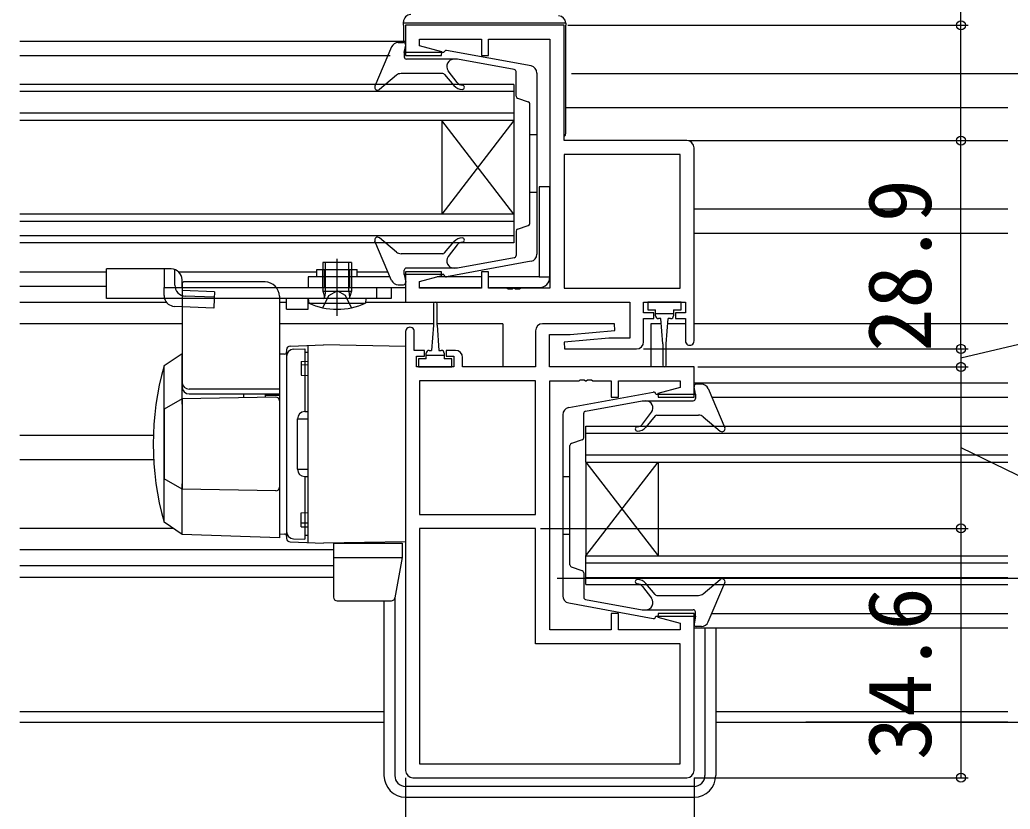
# Model space of a CAD drawing. Units: millimetres, scale not verified. Extents: x -525 to 525, y -783 to 779.
# Drawn here: x -148.5 to -11.2, y -491.8 to -382.2 of the extents above; entities that cross this region are included whole.
import ezdxf
from ezdxf.enums import TextEntityAlignment as Align

# ---------------------------------------------------------------- set-up
doc = ezdxf.new("R2010")
doc.units = ezdxf.units.MM
doc.header["$LTSCALE"] = 4
for name, color, linetype in [('0-2_YKK_11', 7, 'Continuous'), ('0-3_YKK_12', 2, 'Continuous'), ('0-4_YKK_13', 4, 'Continuous'), ('0-6_YKK_D', 6, 'Continuous')]:
    doc.layers.add(name, color=color, linetype=linetype)
doc.styles.add('ＭＳ ゴシック', font='')
doc.styles.get('ＭＳ ゴシック').set_extended_font_data('MS Gothic')

msp = doc.modelspace()

# ---------------------------------------------------------------- linework, layer by layer
at = {"layer": '0-2_YKK_11'}
for p, q in [((-55, -426.8), (-55, -400)), ((-95, -425.5), (-95, -486.4)), ((-94, -487.4), (-56, -487.4))]:
    msp.add_line(p, q, dxfattribs=at)
for points in [[(-56, -399), (-73, -399), (-73, -383), (-95, -383), (-95, -387.2), (-90.039, -387.2), (-89.971, -386.678), (-93.07, -385.847), (-93.07, -384.93), (-84.5, -384.93), (-84.5, -387.2), (-83.5, -387.2), (-83.5, -384.93), (-75, -384.93)], [(-75, -384.93), (-75, -419.47), (-79.042, -419.47), (-79.225, -419.59), (-79.775, -419.59), (-79.958, -419.47), (-80.042, -419.47), (-80.225, -419.59), (-80.775, -419.59), (-80.958, -419.47), (-83.5, -419.47), (-83.5, -417.2), (-84.5, -417.2), (-84.5, -419.47), (-93.07, -419.47), (-93.07, -418.553), (-89.971, -417.722), (-90.039, -417.2), (-95, -417.2), (-95, -421.4), (-63.93, -421.4), (-63.93, -426.4), (-66.807, -426.4), (-73.02, -426.944), (-72.978, -427.9), (-63, -427.9)], [(-62, -426.9), (-62, -423.7), (-60.6, -423.7), (-60.6, -422.9), (-62, -422.9), (-62, -421.4), (-56.2, -421.4), (-56.2, -422.9), (-57.6, -422.9), (-57.6, -423.7), (-56.2, -423.7), (-56.2, -426.8)], [(-88.1, -428.1), (-89.4, -428.1), (-89.4, -428.9), (-88.3, -428.9), (-88.3, -430.4), (-93.5, -430.4), (-93.5, -428.9), (-92.4, -428.9), (-92.4, -428.1), (-93.8, -428.1), (-93.8, -425.5)], [(-77, -425.4), (-77, -430.4), (-87.1, -430.4), (-87.1, -429.1)], [(-55, -486.4), (-55, -464.6), (-59.961, -464.6), (-60.029, -465.122), (-56.93, -465.953), (-56.93, -466.87), (-65.5, -466.87), (-65.5, -464.6), (-66.5, -464.6), (-66.5, -466.87), (-75, -466.87), (-75, -432.33), (-70.958, -432.33), (-70.775, -432.21), (-70.225, -432.21), (-70.042, -432.33), (-69.958, -432.33), (-69.775, -432.21), (-69.225, -432.21), (-69.042, -432.33), (-66.5, -432.33), (-66.5, -434.6), (-65.5, -434.6), (-65.5, -432.33), (-56.93, -432.33), (-56.93, -433.247), (-60.029, -434.078), (-59.961, -434.6), (-55, -434.6), (-55, -430.4), (-75.07, -430.4), (-75.07, -425.9), (-72.193, -425.9), (-65.98, -425.356), (-66.022, -424.4), (-76, -424.4)]]:
    msp.add_lwpolyline(points, dxfattribs=at)
for points in [[(-73, -400.93), (-73, -419.47), (-56.93, -419.47), (-56.93, -400.93)], [(-93.07, -432.33), (-93.07, -450.87), (-77, -450.87), (-77, -432.33)], [(-93.07, -485.47), (-56.93, -485.47), (-56.93, -468.8), (-77, -468.8), (-77, -452.8), (-93.07, -452.8)]]:
    msp.add_lwpolyline(points, close=True, dxfattribs=at)
for centre, radius, start, end in [((-56, -400), 1, 0.00001, 89.99999), ((-94.4, -425.5), 0.6, 359.99999, 180.00001), ((-76, -425.4), 1, 90.00001, 179.99999), ((-63, -426.9), 1, 270.00001, 359.99999), ((-55.6, -426.8), 0.6, 179.99999, 0.00001), ((-88.1, -429.1), 1, 0.00001, 89.99999), ((-94, -486.4), 1, 180.00001, 269.99999), ((-56, -486.4), 1, 270.00001, 359.99999)]:
    msp.add_arc(centre, radius, start, end, dxfattribs=at)
at = {"layer": '0-3_YKK_12'}
for p, q in [((-148.5, -385.2), (-95, -385.2)), ((-148.5, -387.2), (-97.158, -387.2)), ((-80, -391.2), (-148.5, -391.2)), ((-80, -391.2), (-80, -396.2)), ((-80, -392.2), (-148.5, -392.2)), ((-80, -395.2), (-148.5, -395.2)), ((-72.8, -394.4), (-11.5, -394.4)), ((-80, -396.2), (-148.5, -396.2)), ((-90, -396.2), (-90, -409.2)), ((-80, -396.2), (-90, -409.2)), ((-80, -409.2), (-90, -396.2)), ((-80, -396.2), (-80, -409.2)), ((-11.5, -399.021), (-55.796, -399.021)), ((-80, -409.2), (-148.5, -409.2)), ((-80, -409.2), (-80, -413.2)), ((-11.5, -408.5), (-55, -408.5)), ((-80, -410.2), (-148.5, -410.2)), ((-11.5, -411.9), (-55, -411.9)), ((-80, -412.2), (-148.5, -412.2)), ((-80, -413.2), (-148.5, -413.2)), ((-148.5, -417.2), (-136.5, -417.2)), ((-126.481, -417.2), (-107.3, -417.2)), ((-101.7, -417.2), (-97.452, -417.2)), ((-148.5, -419.2), (-136.5, -419.2)), ((-148.5, -421.4), (-128.197, -421.4)), ((-112.5, -421.4), (-111.5, -421.4)), ((-100.544, -421.4), (-94.5, -421.4)), ((-126, -424.4), (-148.5, -424.4)), ((-91.15, -424.4), (-112.5, -424.4)), ((-81.5, -424.4), (-90.65, -424.4)), ((-81.5, -424.4), (-81.5, -430.4)), ((-59.55, -424.4), (-61, -424.4)), ((-61, -424.4), (-61, -430.4)), ((-56.2, -424.4), (-58.65, -424.4)), ((-11.5, -424.4), (-55, -424.4)), ((-44.55, -424.4), (-46, -424.4)), ((-41.2, -424.4), (-43.65, -424.4)), ((-55, -432.6), (-11.5, -432.6)), ((-52.544, -434.6), (-11.5, -434.6)), ((-70, -443.6), (-70, -438.6)), ((-70, -438.6), (-11.5, -438.6)), ((-129.982, -439.9), (-148.5, -439.9)), ((-70, -439.6), (-11.5, -439.6)), ((-129.939, -443.3), (-148.5, -443.3)), ((-70, -442.6), (-11.5, -442.6)), ((-70, -443.6), (-70, -456.6)), ((-70, -443.6), (-60, -456.6)), ((-70, -456.6), (-60, -443.6)), ((-70, -443.6), (-11.5, -443.6)), ((-60, -443.6), (-60, -456.6)), ((-105, -455.8), (-148.5, -455.8)), ((-70, -460.6), (-70, -456.6)), ((-70, -456.6), (-11.5, -456.6)), ((-105, -458), (-148.5, -458)), ((-70, -457.6), (-11.5, -457.6)), ((-105, -459.629), (-148.5, -459.629)), ((-70, -459.6), (-11.5, -459.6)), ((-70, -460.6), (-11.5, -460.6)), ((-52.548, -464.6), (-11.5, -464.6)), ((-55, -466.6), (-11.5, -466.6)), ((-148.5, -478.2), (-98, -478.2)), ((-52, -478.2), (-11.501, -478.2)), ((-148.5, -479.7), (-98, -479.7)), ((-52, -479.7), (-11.5, -479.7)), ((-52, -479.7), (-11.501, -479.7)), ((-11.501, -479.7), (-39.521, -479.7))]:
    msp.add_line(p, q, dxfattribs=at)
at = {"layer": '0-4_YKK_13'}
for p, q in [((-95.3, -382.7), (-95.3, -382.512)), ((-94.796, -382.7), (-95.3, -382.7)), ((-95.3, -383), (-95.3, -382.7)), ((-95.3, -383), (-95.3, -385.2)), ((-73.296, -382.7), (-94.796, -382.7)), ((-72.8, -382.7), (-72.8, -383)), ((-72.8, -398), (-72.8, -383)), ((-96.027, -385.396), (-95.289, -385.396)), ((-95.189, -386.796), (-94.994, -385.751)), ((-96.948, -386.005), (-99.257, -391.439)), ((-89.689, -386.796), (-95.189, -386.796)), ((-95.189, -386.796), (-95.189, -387.396)), ((-77.609, -388.646), (-89.335, -386.501)), ((-87.804, -387.696), (-94.889, -387.696)), ((-79.935, -389.135), (-87.804, -387.696)), ((-96.267, -389.928), (-98.633, -391.903)), ((-89.829, -389.696), (-95.626, -389.696)), ((-89.599, -389.803), (-88.293, -391.36)), ((-87.864, -390.935), (-89.09, -389.294)), ((-79.689, -392.831), (-79.689, -389.43)), ((-76.789, -389.629), (-76.789, -414.762)), ((-79.486, -393.115), (-77.992, -393.626)), ((-77.789, -410.481), (-77.789, -393.91)), ((-76.789, -398.196), (-77.789, -398.196)), ((-76.789, -406.196), (-77.789, -406.196)), ((-79.689, -411.56), (-79.689, -414.961)), ((-79.486, -411.276), (-77.992, -410.765)), ((-96.948, -418.387), (-99.257, -412.952)), ((-96.267, -414.463), (-98.633, -412.489)), ((-89.599, -414.589), (-88.293, -413.032)), ((-89.829, -414.696), (-95.626, -414.696)), ((-87.864, -413.457), (-89.09, -415.097)), ((-106.121, -419.9), (-106.121, -415.9)), ((-104.5, -423.326), (-104.5, -415.387)), ((-102.879, -419.9), (-102.879, -415.9)), ((-102.5, -415.9), (-102.5, -419.9)), ((-77.609, -415.746), (-89.335, -417.891)), ((-79.935, -415.256), (-87.804, -416.696)), ((-136.5, -420.9), (-136.5, -416.8)), ((-127.5, -416.8), (-136.5, -416.8)), ((-128.5, -416.8), (-128.5, -419.4)), ((-127, -419.062), (-127, -416.886)), ((-107.3, -417.9), (-107.3, -416.9)), ((-107.3, -416.9), (-101.7, -416.9)), ((-106.5, -419.4), (-106.5, -416.9)), ((-106.2, -419.4), (-106.2, -416.9)), ((-102.8, -419.4), (-102.8, -416.9)), ((-102.5, -419.4), (-102.5, -416.9)), ((-101.7, -417.9), (-101.7, -416.9)), ((-95.189, -417.596), (-95.189, -416.996)), ((-87.804, -416.696), (-94.889, -416.696)), ((-126, -419.4), (-126, -418.3)), ((-125.8, -418.6), (-126, -418.8)), ((-126, -418.8), (-126, -433.15)), ((-114.5, -418.6), (-125.8, -418.6)), ((-89.689, -417.596), (-95.189, -417.596)), ((-95.189, -417.596), (-94.994, -418.641)), ((-95, -417.9), (-95.058, -417.9)), ((-84.5, -417.9), (-90.635, -417.9)), ((-76.5, -417.9), (-75, -417.9)), ((-128.5, -420.497), (-128.5, -419.4)), ((-126, -419.4), (-126, -419.8)), ((-121.5, -420), (-126, -419.8)), ((-108.5, -419.4), (-95, -419.4)), ((-106.5, -419.77), (-106.5, -419.685)), ((-106.5, -419.9), (-106.241, -420.634)), ((-106.5, -419.9), (-102.5, -419.9)), ((-106.121, -419.9), (-106.232, -420.727)), ((-103.355, -420.473), (-104.5, -419.864)), ((-102.879, -419.9), (-102.768, -420.727)), ((-102.5, -419.9), (-102.759, -420.634)), ((-99, -420.9), (-99, -419.4)), ((-96.027, -418.996), (-95.289, -418.996)), ((-92.962, -419.4), (-84.608, -419.4)), ((-83.392, -419.4), (-76.5, -419.4)), ((-97, -420.9), (-136.5, -420.9)), ((-121.533, -420.74), (-125.567, -420.56)), ((-112.5, -420.6), (-112.5, -452.1)), ((-111.5, -422.4), (-111.5, -420.9)), ((-100.5, -420.9), (-108.5, -420.9)), ((-108.5, -420.9), (-108.444, -421.543)), ((-108.5, -422.4), (-108.5, -420.9)), ((-108.444, -421.543), (-100.556, -421.543)), ((-102.5, -422.187), (-103.355, -420.473)), ((-100.5, -420.9), (-100.556, -421.543)), ((-121.599, -422.238), (-127.067, -421.995)), ((-111.5, -422.4), (-108.5, -422.4)), ((-91.15, -421.65), (-91.15, -424.6)), ((-90.65, -424.6), (-90.65, -421.65)), ((-60.35, -423.3), (-60.35, -422.5)), ((-57.85, -422.5), (-57.85, -423.3)), ((-60.35, -423), (-57.85, -423)), ((-59.6, -423.7), (-59.95, -423.7)), ((-59.35, -427.2), (-59.6, -423.7)), ((-58.85, -427.2), (-58.6, -423.7)), ((-58.25, -423.7), (-58.6, -423.7)), ((-91.15, -424.6), (-91.4, -428.1)), ((-90.65, -424.6), (-90.4, -428.1)), ((-111.5, -428.011), (-111.5, -454.189)), ((-111.017, -427.511), (-106.4, -427.35)), ((-110.535, -427.954), (-109, -427.9)), ((-109, -427.9), (-109, -436.6)), ((-108.5, -428.4), (-109, -428.4)), ((-108.5, -454.777), (-108.5, -427.423)), ((-108.5, -437.6), (-108.5, -428.4)), ((-95, -427.549), (-106.4, -427.35)), ((-95, -427.549), (-95, -454.651)), ((-91.75, -428.1), (-91.4, -428.1)), ((-90.4, -428.1), (-90.05, -428.1)), ((-59.35, -427.2), (-59.35, -430.15)), ((-58.85, -430.15), (-58.85, -427.2)), ((-126, -428.571), (-128.5, -430.249)), ((-126, -435.571), (-126, -428.571)), ((-111.79, -428.61), (-112.5, -428.635)), ((-112.5, -428.635), (-112.5, -453.565)), ((-111.5, -428.953), (-111.5, -453.247)), ((-109.5, -429.635), (-108.5, -429.6)), ((-92.15, -429.3), (-92.15, -428.5)), ((-89.65, -428.8), (-92.15, -428.8)), ((-89.65, -428.5), (-89.65, -429.3)), ((-128.5, -451.951), (-128.5, -430.249)), ((-108.5, -430.1), (-109.5, -430.135)), ((-112.5, -433.495), (-125, -433.495)), ((-72.391, -436.046), (-60.665, -433.901)), ((-54.811, -434.196), (-55.006, -433.151)), ((-53.973, -432.796), (-54.711, -432.796)), ((-53.052, -433.405), (-50.743, -438.839)), ((-126, -434.836), (-128.5, -436.279)), ((-113.009, -434.609), (-126, -434.836)), ((-126, -434.836), (-126, -447.364)), ((-125, -434.15), (-112.5, -434.15)), ((-117.5, -434.15), (-117.5, -434.687)), ((-114.5, -434.15), (-114.5, -434.635)), ((-114.5, -434.3), (-112.5, -434.3)), ((-112.5, -435.1), (-112.5, -454.1)), ((-70.065, -436.535), (-62.196, -435.096)), ((-62.196, -435.096), (-55.111, -435.096)), ((-60.311, -434.196), (-54.811, -434.196)), ((-54.811, -434.196), (-54.811, -434.796)), ((-128.5, -436.279), (-128.5, -445.921)), ((-112.5, -435.609), (-112.5, -446.591)), ((-109, -436.6), (-108.5, -436.6)), ((-62.136, -438.335), (-60.91, -436.694)), ((-110, -437.6), (-108.5, -437.6)), ((-110, -444.6), (-110, -437.6)), ((-73.211, -437.029), (-73.211, -462.162)), ((-70.311, -440.231), (-70.311, -436.83)), ((-60.401, -437.203), (-61.707, -438.76)), ((-60.171, -437.096), (-54.374, -437.096)), ((-53.733, -437.328), (-51.367, -439.303)), ((-70.514, -440.515), (-72.008, -441.026)), ((-72.211, -457.881), (-72.211, -441.31)), ((-110, -444.6), (-108.5, -444.6)), ((-108.5, -453.8), (-108.5, -444.6)), ((-109, -445.6), (-109, -454.3)), ((-109, -445.6), (-108.5, -445.6)), ((-73.211, -445.596), (-72.211, -445.596)), ((-126, -453.629), (-126, -446.629)), ((-109.5, -450.635), (-108.5, -450.6)), ((-109.5, -452.565), (-109.5, -450.635)), ((-127.235, -452.8), (-148.5, -452.8)), ((-126, -453.629), (-128.5, -451.951)), ((-108.5, -452.1), (-109.5, -452.065)), ((-109.5, -452.565), (-108.5, -452.6)), ((-112.5, -454.1), (-126, -453.629)), ((-112.5, -453.565), (-111.79, -453.59)), ((-110.535, -454.246), (-109, -454.3)), ((-108.5, -453.8), (-109, -453.8)), ((-73.211, -453.596), (-72.211, -453.596)), ((-111.017, -454.689), (-106.4, -454.85)), ((-95, -454.651), (-106.4, -454.85)), ((-105, -454.85), (-105, -462.35)), ((-105, -454.85), (-95.5, -454.85)), ((-105, -456.85), (-95.5, -456.85)), ((-70.514, -458.676), (-72.008, -458.165)), ((-70.311, -458.96), (-70.311, -462.361)), ((-53.733, -461.863), (-51.367, -459.889)), ((-62.136, -460.857), (-60.91, -462.497)), ((-60.401, -461.989), (-61.707, -460.432)), ((-53.052, -465.787), (-50.743, -460.352)), ((-96.5, -462.498), (-96.5, -487.1)), ((-70.065, -462.656), (-62.196, -464.096)), ((-60.171, -462.096), (-54.374, -462.096)), ((-104.5, -462.85), (-96.978, -462.85)), ((-98, -462.85), (-98, -487.1)), ((-72.391, -463.146), (-60.665, -465.291)), ((-62.196, -464.096), (-55.111, -464.096)), ((-60.311, -464.996), (-54.811, -464.996)), ((-54.811, -464.996), (-55.006, -466.041)), ((-54.811, -464.996), (-54.811, -464.396)), ((-53.973, -466.396), (-54.711, -466.396)), ((-53.5, -466.601), (-53.5, -487.1)), ((-52, -466.601), (-52, -487.1)), ((-55, -488.6), (-95, -488.6)), ((-95, -490.1), (-55, -490.1))]:
    msp.add_line(p, q, dxfattribs=at)
for points in [[(-72.8, -382.691), (-72.8, -382.7), (-73.296, -382.7)], [(-75, -417.9), (-75, -405.4), (-76.5, -405.4), (-76.5, -417.9), (-83.5, -417.9)], [(-102.5, -415.9), (-106.5, -415.9), (-106.5, -419.9)], [(-97.155, -417.9), (-108.5, -417.9), (-108.5, -419.4)], [(-128.5, -419.4), (-97, -419.4), (-97, -420.9)], [(-121.5, -420), (-121.54, -420.9), (-121.599, -422.238)], [(-106.5, -422.187), (-105.645, -420.473), (-104.5, -419.864)], [(-57.85, -422.5), (-56.8, -422.5), (-56.8, -421.4), (-61.4, -421.4), (-61.4, -422.5), (-60.35, -422.5)], [(-109.5, -429.635), (-109.5, -431.565), (-108.5, -431.6)], [(-92.15, -429.3), (-93.2, -429.3), (-93.2, -430.4), (-88.6, -430.4), (-88.6, -429.3), (-89.65, -429.3)], [(-113.009, -447.591), (-126, -447.364), (-128.5, -445.921)], [(-95.5, -454.85), (-95.5, -456.85), (-96.485, -462.437)]]:
    msp.add_lwpolyline(points, dxfattribs=at)
for centre, radius, start, end in [((-94.3, -382.512), 1, 89.5, 180), ((-73.8, -382.691), 1, 0, 89.5), ((-96.027, -386.396), 1, 90, 156.97751), ((-95.289, -385.696), 0.3, 349.4345, 90), ((-89.389, -386.796), 0.3, 79.63324, 180), ((-94.889, -387.396), 0.3, 180, 270), ((-88.289, -388.696), 1, 90, 216.76872), ((-77.789, -389.629), 1, 0, 79.63324), ((-95.626, -390.696), 1, 90, 129.85691), ((-89.829, -389.996), 0.3, 40, 90), ((-79.989, -389.43), 0.3, 0, 79.63324), ((-87.144, -390.396), 1.5, 220, 270), ((-87.144, -390.396), 0.9, 216.76872, 270), ((-87.144, -391.596), 0.3, 270, 90), ((-98.889, -391.596), 0.4, 156.97751, 309.85691), ((-79.389, -392.831), 0.3, 180, 251.11391), ((-78.089, -393.91), 0.3, 0, 71.11391), ((-73.3, -398), 0.5, 306.86983, 0), ((-78.089, -410.481), 0.3, 288.88609, 0), ((-79.389, -411.56), 0.3, 108.88609, 180), ((-98.889, -412.796), 0.4, 50.14309, 203.02249), ((-87.144, -413.996), 1.5, 90, 140), ((-87.144, -413.996), 0.9, 90, 143.23128), ((-87.144, -412.796), 0.3, 270, 90), ((-95.626, -413.696), 1, 230.14309, 270), ((-89.829, -414.396), 0.3, 270, 320), ((-88.289, -415.696), 1, 143.23128, 270), ((-79.989, -414.961), 0.3, 280.36676, 0), ((-77.789, -414.762), 1, 280.36676, 0), ((-127.5, -418.3), 1.5, 0, 90), ((-94.889, -416.996), 0.3, 90, 180), ((-114.5, -420.6), 2, 0, 90), ((-96.027, -417.996), 1, 203.02249, 270), ((-95.289, -418.696), 0.3, 270, 10.5655), ((-89.389, -417.596), 0.3, 180, 280.36676), ((-76.5, -417.9), 1.5, 270, 0), ((-125.5, -419.062), 1.5, 180, 267.4552), ((-127, -420.497), 1.5, 180, 195.61325), ((-127, -420.497), 1.5, 195.61325, 267.4552), ((-104.5, -412.9), 9.5, 245.47227, 294.52773), ((-106.43, -420.7), 0.2, 270, 19.42185), ((-102.57, -420.7), 0.2, 160.57815, 270), ((-90.9, -421.65), 0.25, 0, 180), ((-59.95, -423.3), 0.4, 180, 270), ((-58.25, -423.3), 0.4, 270, 0), ((-111.8, -428.31), 0.3, 272, 0), ((-111, -428.011), 0.5, 92, 180), ((-110.5, -428.953), 1, 92, 180), ((-91.75, -428.5), 0.4, 90, 180), ((-90.05, -428.5), 0.4, 0, 90), ((-90, -441.1), 40, 164.25945, 195.74055), ((-59.1, -430.15), 0.25, 180, 0), ((-125, -432.495), 1, 180, 270), ((-125, -433.15), 1, 180, 270), ((-60.611, -434.196), 0.3, 0, 100.36676), ((-54.711, -433.096), 0.3, 90, 190.5655), ((-53.973, -433.796), 1, 23.02249, 90), ((-113, -435.109), 0.5, 0, 91), ((-61.711, -436.096), 1, 323.23128, 90), ((-55.111, -434.796), 0.3, 270, 0), ((-109, -437.6), 1, 90, 180), ((-72.211, -437.029), 1, 100.36676, 180), ((-70.011, -436.83), 0.3, 100.36676, 180), ((-60.171, -437.396), 0.3, 90, 140), ((-54.374, -438.096), 1, 50.14309, 90), ((-62.856, -438.996), 0.3, 90, 270), ((-62.856, -437.796), 0.9, 270, 323.23128), ((-62.856, -437.796), 1.5, 270, 320), ((-51.111, -438.996), 0.4, 230.14309, 23.02249), ((-70.611, -440.231), 0.3, 288.88609, 0), ((-71.911, -441.31), 0.3, 108.88609, 180), ((-109, -444.6), 1, 180, 270), ((-113, -447.091), 0.5, 269, 0), ((-111.8, -453.89), 0.3, 0, 88), ((-110.5, -453.247), 1, 180, 268), ((-111, -454.189), 0.5, 180, 268), ((-71.911, -457.881), 0.3, 180, 251.11391), ((-70.611, -458.96), 0.3, 0, 71.11391), ((-62.856, -460.196), 0.3, 90, 270), ((-62.856, -461.396), 1.5, 40, 90), ((-51.111, -460.196), 0.4, 336.97751, 129.85691), ((-62.856, -461.396), 0.9, 36.76872, 90), ((-104.5, -462.35), 0.5, 180, 270), ((-96.978, -462.35), 0.5, 270, 350), ((-72.211, -462.162), 1, 180, 259.63324), ((-70.011, -462.361), 0.3, 180, 259.63324), ((-61.711, -463.096), 1, 270, 36.76872), ((-60.171, -461.796), 0.3, 220, 270), ((-54.374, -461.096), 1, 270, 309.85691), ((-55.111, -464.396), 0.3, 0, 90), ((-60.611, -464.996), 0.3, 259.63324, 0), ((-54.711, -466.096), 0.3, 169.4345, 270), ((-53.973, -465.396), 1, 270, 336.97751), ((-95, -487.1), 3, 180, 270), ((-95, -487.1), 1.5, 180, 270), ((-55, -487.1), 1.5, 270, 0), ((-55, -487.1), 3, 270, 0)]:
    msp.add_arc(centre, radius, start, end, dxfattribs=at)
at = {"layer": '0-6_YKK_D'}
for p, q in [((-72.5, -383), (-16.995, -383)), ((-72, -389.7), (23.005, -389.7)), ((-72, -389.7), (23.005, -389.7)), ((-55, -399), (-16.995, -399)), ((-55, -399), (-16.995, -399)), ((-17.995, -427.9), (-17.995, -399)), ((-17.995, -427.9), (-17.995, -425.35)), ((-62, -427.9), (-16.995, -427.9)), ((-62, -427.9), (-16.995, -427.9)), ((-17.995, -427.9), (-17.995, -430.4)), ((-17.995, -427.9), (-17.995, -430.4)), ((-54.5, -430.4), (-16.995, -430.4)), ((-54.5, -430.4), (-16.995, -430.4)), ((-17.995, -430.4), (-17.995, -432.95)), ((-17.995, -430.4), (-17.995, -452.8)), ((-76.3, -452.8), (-16.995, -452.8)), ((-76.3, -452.8), (-16.995, -452.8)), ((-17.995, -452.8), (-17.995, -487.4)), ((-74, -459.7), (23.005, -459.7)), ((-74, -459.7), (23.005, -459.7)), ((-51, -479.7), (23.005, -479.7)), ((-95, -487.4), (-95, -553.7)), ((-55, -487.4), (-16.995, -487.4)), ((-55, -487.4), (-55, -553.7))]:
    msp.add_line(p, q, dxfattribs=at)
for points in [[(-17.995, -399), (-17.995, -383), (-17.995, -362.791)], [(-17.995, -429.15), (2.005, -424.4), (2.005, -402.173)], [(-17.995, -441.6), (2.005, -451.3), (2.005, -482.595)]]:
    msp.add_lwpolyline(points, dxfattribs=at)
for centre in [(-17.995, -383), (-17.995, -399), (-17.995, -399), (-17.995, -427.9), (-17.995, -427.9), (-17.995, -430.4), (-17.995, -430.4), (-17.995, -452.8), (-17.995, -452.8), (-17.995, -487.4)]:
    msp.add_circle(centre, 0.637, dxfattribs=at)

# ---------------------------------------------------------------- texts
at = {"layer": '0-6_YKK_D', "style": 'ＭＳ ゴシック'}
for s, p in [('28.9', (-19.495, -428.28)), ('34.6', (-19.495, -484.93))]:
    msp.add_text(s, height=8.798, rotation=90, dxfattribs=at).set_placement(p, align=Align.BOTTOM_LEFT)

doc.saveas('drawing.dxf')
